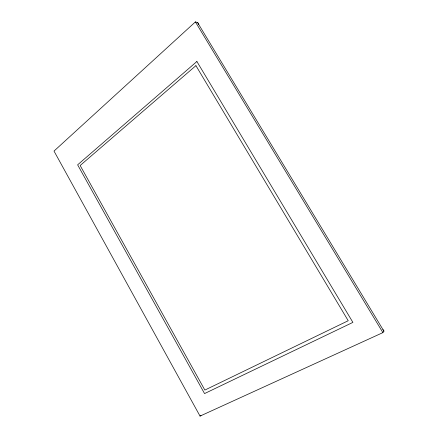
<?xml version="1.0" encoding="UTF-8"?>
<svg xmlns="http://www.w3.org/2000/svg" width="438" height="438" viewBox="0 0 438 438"><rect width="100%" height="100%" fill="white"/><g stroke="black" fill="none" stroke-linecap="round" stroke-linejoin="round"><path stroke-width="0.66" d="M198.507 23.712L197.768 22.634L195.403 21.9L54.005 151.077L200.035 416.1L382.894 332.617L383.995 331.008L382.932 329.611M200.035 416.1L200.976 415.268M197.543 22.53L383.923 331.177M195.403 21.9L382.894 332.617M198.644 24.134L198.759 24.61M196.892 61.495L77.63 164.825L204.546 393.576L352.891 322.39L196.892 61.495M195.917 65.656L80.154 165.509L204.858 390.072L348.221 320.725L195.917 65.656"/></g></svg>
